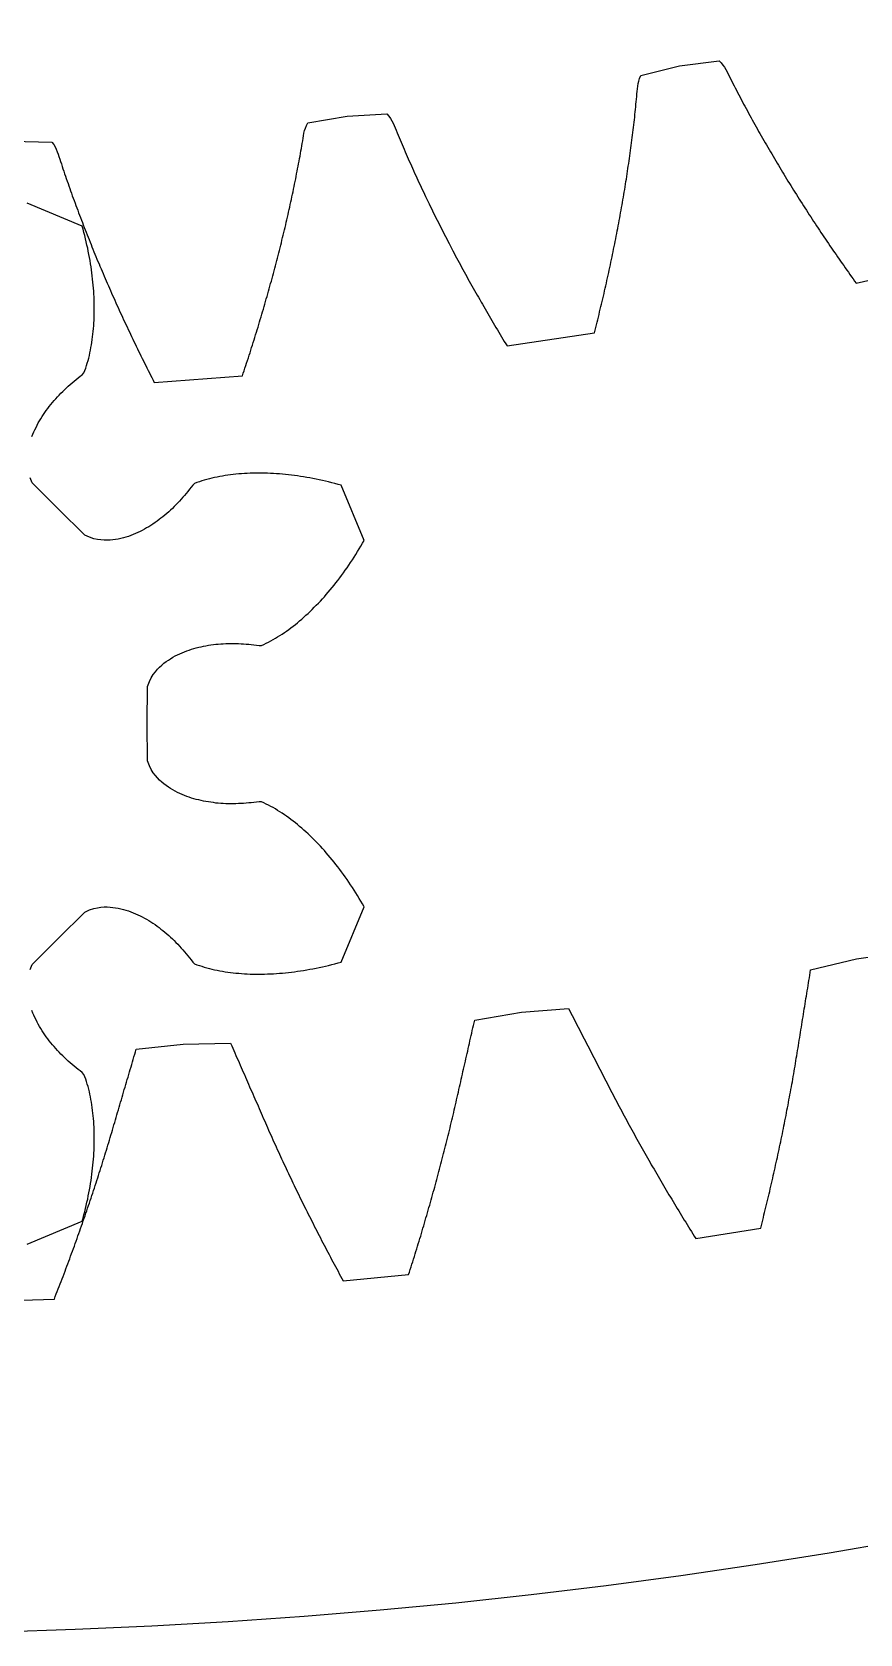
# Model space of a CAD drawing. Header units: metres. Extents: x -108 to 108, y -108 to 108.
# Drawn here: x 3.41 to 18.42, y -108.5 to -79.46 of the extents above; entities that cross this region are included whole.
import ezdxf

# ---------------------------------------------------------------- set-up
doc = ezdxf.new("R2010")
doc.units = ezdxf.units.M

msp = doc.modelspace()

# ---------------------------------------------------------------- linework, layer by layer
for points in [[(3.047, -81.443), (3.769, -81.458), (3.803, -81.501), (3.828, -81.545), (3.849, -81.589), (3.868, -81.633), (3.884, -81.678), (3.898, -81.722), (3.913, -81.766), (3.927, -81.811), (3.942, -81.855), (3.957, -81.899), (3.971, -81.944), (3.986, -81.988), (4.001, -82.032), (4.017, -82.077), (4.032, -82.121), (4.047, -82.165), (4.063, -82.21), (4.078, -82.254), (4.094, -82.298), (4.11, -82.343), (4.125, -82.387), (4.141, -82.431), (4.157, -82.475), (4.174, -82.52), (4.19, -82.564), (4.206, -82.608), (4.223, -82.652), (4.239, -82.696), (4.256, -82.741), (4.272, -82.785), (4.289, -82.829), (4.306, -82.873), (4.323, -82.917), (4.34, -82.962), (4.357, -83.006), (4.374, -83.05), (4.392, -83.094), (4.409, -83.138), (4.427, -83.182), (4.444, -83.226), (4.462, -83.271), (4.48, -83.315), (4.497, -83.359), (4.515, -83.403), (4.533, -83.447), (4.552, -83.491), (4.57, -83.535), (4.588, -83.579), (4.606, -83.623), (4.625, -83.667), (4.643, -83.711), (4.662, -83.755), (4.681, -83.799), (4.699, -83.843), (4.718, -83.887), (4.737, -83.931), (4.756, -83.975), (4.775, -84.019), (4.795, -84.063), (4.814, -84.107), (4.833, -84.151), (4.853, -84.195), (4.872, -84.239), (4.892, -84.283), (4.912, -84.327), (4.931, -84.371), (4.951, -84.415), (4.971, -84.459), (4.991, -84.503), (5.011, -84.547), (5.031, -84.59), (5.052, -84.634), (5.072, -84.678), (5.092, -84.722), (5.113, -84.766), (5.133, -84.81), (5.154, -84.854), (5.175, -84.897), (5.196, -84.941), (5.217, -84.985), (5.238, -85.029), (5.259, -85.073), (5.28, -85.116), (5.301, -85.16), (5.322, -85.204), (5.343, -85.248), (5.365, -85.291), (5.386, -85.335), (5.408, -85.379), (5.43, -85.423), (5.451, -85.466), (5.473, -85.51), (5.495, -85.554), (5.517, -85.597), (5.539, -85.641), (5.561, -85.685), (5.583, -85.728), (5.606, -85.772), (5.628, -85.816), (7.225, -85.696), (7.241, -85.649), (7.256, -85.603), (7.272, -85.557), (7.287, -85.51), (7.302, -85.464), (7.317, -85.417), (7.333, -85.371), (7.348, -85.324), (7.363, -85.278), (7.377, -85.231), (7.392, -85.185), (7.407, -85.138), (7.422, -85.092), (7.436, -85.046), (7.451, -84.999), (7.465, -84.953), (7.48, -84.906), (7.494, -84.86), (7.508, -84.813), (7.522, -84.767), (7.536, -84.72), (7.55, -84.674), (7.564, -84.628), (7.578, -84.581), (7.592, -84.535), (7.605, -84.488), (7.619, -84.442), (7.632, -84.396), (7.646, -84.349), (7.659, -84.303), (7.672, -84.256), (7.685, -84.21), (7.699, -84.164), (7.712, -84.117), (7.725, -84.071), (7.737, -84.025), (7.75, -83.978), (7.763, -83.932), (7.775, -83.885), (7.788, -83.839), (7.8, -83.793), (7.813, -83.746), (7.825, -83.7), (7.837, -83.654), (7.849, -83.607), (7.861, -83.561), (7.873, -83.515), (7.885, -83.468), (7.897, -83.422), (7.908, -83.376), (7.92, -83.329), (7.932, -83.283), (7.943, -83.237), (7.954, -83.191), (7.966, -83.144), (7.977, -83.098), (7.988, -83.052), (7.999, -83.005), (8.01, -82.959), (8.021, -82.913), (8.031, -82.867), (8.042, -82.82), (8.052, -82.774), (8.063, -82.728), (8.073, -82.682), (8.084, -82.636), (8.094, -82.589), (8.104, -82.543), (8.114, -82.497), (8.124, -82.451), (8.134, -82.405), (8.143, -82.358), (8.153, -82.312), (8.162, -82.266), (8.172, -82.22), (8.181, -82.174), (8.191, -82.128), (8.2, -82.081), (8.209, -82.035), (8.218, -81.989), (8.227, -81.943), (8.235, -81.897), (8.244, -81.851), (8.253, -81.805), (8.261, -81.759), (8.27, -81.713), (8.278, -81.667), (8.286, -81.62), (8.294, -81.574), (8.302, -81.528), (8.31, -81.482), (8.318, -81.436), (8.325, -81.39), (8.333, -81.344), (8.342, -81.298), (8.354, -81.252), (8.368, -81.205), (8.387, -81.158), (8.414, -81.11), (9.125, -80.988), (9.125, -80.988), (9.846, -80.948), (9.883, -80.989), (9.912, -81.031), (9.936, -81.073), (9.957, -81.116), (9.977, -81.159), (9.994, -81.202), (10.012, -81.245), (10.03, -81.289), (10.048, -81.332), (10.066, -81.375), (10.084, -81.418), (10.102, -81.461), (10.121, -81.504), (10.139, -81.547), (10.157, -81.59), (10.176, -81.633), (10.195, -81.676), (10.214, -81.719), (10.233, -81.762), (10.252, -81.805), (10.271, -81.848), (10.29, -81.891), (10.309, -81.934), (10.329, -81.977), (10.348, -82.02), (10.368, -82.063), (10.387, -82.106), (10.407, -82.148), (10.427, -82.191), (10.447, -82.234), (10.467, -82.277), (10.487, -82.32), (10.507, -82.362), (10.528, -82.405), (10.548, -82.448), (10.568, -82.491), (10.589, -82.533), (10.61, -82.576), (10.63, -82.619), (10.651, -82.662), (10.672, -82.704), (10.693, -82.747), (10.714, -82.79), (10.735, -82.832), (10.757, -82.875), (10.778, -82.917), (10.8, -82.96), (10.821, -83.003), (10.843, -83.045), (10.864, -83.088), (10.886, -83.13), (10.908, -83.173), (10.93, -83.215), (10.952, -83.258), (10.974, -83.3), (10.996, -83.343), (11.018, -83.385), (11.041, -83.428), (11.063, -83.47), (11.086, -83.512), (11.108, -83.555), (11.131, -83.597), (11.154, -83.64), (11.177, -83.682), (11.2, -83.724), (11.223, -83.767), (11.246, -83.809), (11.269, -83.851), (11.292, -83.893), (11.315, -83.936), (11.339, -83.978), (11.362, -84.02), (11.386, -84.062), (11.409, -84.105), (11.433, -84.147), (11.457, -84.189), (11.481, -84.231), (11.505, -84.273), (11.529, -84.315), (11.553, -84.358), (11.577, -84.4), (11.601, -84.442), (11.626, -84.484), (11.65, -84.526), (11.675, -84.568), (11.699, -84.61), (11.724, -84.652), (11.748, -84.694), (11.773, -84.736), (11.798, -84.778), (11.823, -84.82), (11.848, -84.862), (11.873, -84.904), (11.898, -84.946), (11.923, -84.988), (11.949, -85.03), (11.974, -85.071), (12, -85.113), (12.025, -85.155), (13.609, -84.916), (13.621, -84.869), (13.633, -84.821), (13.645, -84.774), (13.657, -84.726), (13.669, -84.679), (13.68, -84.631), (13.692, -84.584), (13.703, -84.537), (13.715, -84.489), (13.726, -84.442), (13.738, -84.394), (13.749, -84.347), (13.76, -84.299), (13.771, -84.252), (13.782, -84.205), (13.793, -84.157), (13.804, -84.11), (13.815, -84.062), (13.825, -84.015), (13.836, -83.968), (13.846, -83.92), (13.857, -83.873), (13.867, -83.826), (13.877, -83.778), (13.888, -83.731), (13.898, -83.684), (13.908, -83.637), (13.918, -83.589), (13.928, -83.542), (13.938, -83.495), (13.947, -83.447), (13.957, -83.4), (13.967, -83.353), (13.976, -83.306), (13.986, -83.259), (13.995, -83.211), (14.004, -83.164), (14.013, -83.117), (14.022, -83.07), (14.031, -83.023), (14.04, -82.975), (14.049, -82.928), (14.058, -82.881), (14.067, -82.834), (14.075, -82.787), (14.084, -82.74), (14.092, -82.693), (14.101, -82.646), (14.109, -82.599), (14.117, -82.552), (14.125, -82.505), (14.133, -82.458), (14.141, -82.411), (14.149, -82.364), (14.157, -82.317), (14.164, -82.27), (14.172, -82.223), (14.179, -82.176), (14.187, -82.129), (14.194, -82.082), (14.201, -82.035), (14.209, -81.988), (14.216, -81.941), (14.223, -81.894), (14.23, -81.847), (14.236, -81.8), (14.243, -81.754), (14.25, -81.707), (14.256, -81.66), (14.263, -81.613), (14.269, -81.566), (14.275, -81.52), (14.281, -81.473), (14.287, -81.426), (14.293, -81.379), (14.299, -81.333), (14.305, -81.286), (14.311, -81.239), (14.316, -81.192), (14.322, -81.146), (14.327, -81.099), (14.333, -81.053), (14.338, -81.006), (14.343, -80.959), (14.348, -80.913), (14.353, -80.866), (14.358, -80.82), (14.362, -80.773), (14.367, -80.727), (14.372, -80.68), (14.376, -80.634), (14.38, -80.587), (14.384, -80.541), (14.389, -80.494), (14.394, -80.447), (14.402, -80.4), (14.413, -80.353), (14.428, -80.304), (14.451, -80.254), (15.152, -80.079), (15.152, -80.079), (15.868, -79.986), (15.908, -80.024), (15.939, -80.064), (15.967, -80.104), (15.991, -80.145), (16.014, -80.187), (16.035, -80.228), (16.056, -80.27), (16.077, -80.312), (16.098, -80.353), (16.119, -80.395), (16.14, -80.437), (16.162, -80.478), (16.183, -80.52), (16.205, -80.561), (16.226, -80.603), (16.248, -80.644), (16.27, -80.686), (16.292, -80.727), (16.314, -80.769), (16.336, -80.81), (16.358, -80.852), (16.381, -80.893), (16.403, -80.934), (16.426, -80.976), (16.448, -81.017), (16.471, -81.058), (16.494, -81.1), (16.517, -81.141), (16.54, -81.182), (16.563, -81.223), (16.586, -81.265), (16.609, -81.306), (16.633, -81.347), (16.656, -81.388), (16.68, -81.429), (16.703, -81.47), (16.727, -81.511), (16.751, -81.552), (16.775, -81.593), (16.799, -81.634), (16.823, -81.675), (16.847, -81.716), (16.871, -81.757), (16.895, -81.798), (16.92, -81.839), (16.944, -81.88), (16.969, -81.921), (16.994, -81.962), (17.018, -82.003), (17.043, -82.043), (17.068, -82.084), (17.093, -82.125), (17.118, -82.166), (17.143, -82.207), (17.168, -82.247), (17.194, -82.288), (17.219, -82.329), (17.245, -82.369), (17.27, -82.41), (17.296, -82.45), (17.321, -82.491), (17.347, -82.532), (17.373, -82.572), (17.399, -82.613), (17.425, -82.653), (17.451, -82.694), (17.477, -82.734), (17.504, -82.775), (17.53, -82.815), (17.556, -82.855), (17.583, -82.896), (17.609, -82.936), (17.636, -82.977), (17.663, -83.017), (17.69, -83.057), (17.716, -83.097), (17.743, -83.138), (17.77, -83.178), (17.797, -83.218), (17.825, -83.258), (17.852, -83.299), (17.879, -83.339), (17.907, -83.379), (17.934, -83.419), (17.962, -83.459), (17.989, -83.499), (18.017, -83.539), (18.045, -83.579), (18.073, -83.619), (18.101, -83.659), (18.129, -83.699), (18.157, -83.739), (18.185, -83.779), (18.213, -83.819), (18.241, -83.859), (18.27, -83.899), (18.298, -83.939), (18.327, -83.979), (18.355, -84.018), (19.917, -83.662)], [(3.41, -86.798), (3.427, -86.755), (3.445, -86.714), (3.464, -86.672), (3.483, -86.631), (3.503, -86.59), (3.524, -86.55), (3.546, -86.511), (3.57, -86.473), (3.593, -86.434), (3.618, -86.397), (3.643, -86.359), (3.669, -86.322), (3.697, -86.287), (3.724, -86.251), (3.751, -86.215), (3.78, -86.18), (3.81, -86.145), (3.84, -86.111), (3.87, -86.078), (3.902, -86.044), (3.933, -86.011), (3.967, -85.98), (4, -85.947), (4.033, -85.915), (4.067, -85.884), (4.102, -85.853), (4.138, -85.823), (4.173, -85.793), (4.209, -85.762), (4.247, -85.734), (4.284, -85.704), (4.321, -85.675), (4.352, -85.642), (4.369, -85.599), (4.384, -85.555), (4.399, -85.511), (4.413, -85.466), (4.426, -85.42), (4.438, -85.374), (4.45, -85.328), (4.46, -85.281), (4.47, -85.233), (4.479, -85.185), (4.488, -85.137), (4.496, -85.089), (4.503, -85.04), (4.51, -84.99), (4.516, -84.941), (4.521, -84.891), (4.525, -84.84), (4.529, -84.79), (4.533, -84.739), (4.535, -84.687), (4.538, -84.636), (4.539, -84.584), (4.54, -84.532), (4.54, -84.479), (4.54, -84.426), (4.539, -84.373), (4.537, -84.32), (4.535, -84.267), (4.532, -84.213), (4.529, -84.159), (4.525, -84.105), (4.521, -84.05), (4.515, -83.996), (4.51, -83.941), (4.503, -83.886), (4.496, -83.831), (4.489, -83.775), (4.481, -83.72), (4.472, -83.664), (4.463, -83.608), (4.453, -83.552), (4.442, -83.495), (4.431, -83.439), (4.42, -83.382), (4.407, -83.325), (4.394, -83.268), (4.381, -83.211), (4.367, -83.154), (4.352, -83.097), (4.337, -83.039), (4.321, -82.982), (3.321, -82.568)], [(3.377, -96.455), (3.416, -96.367), (3.889, -95.889), (3.889, -95.889), (4.367, -95.416), (4.455, -95.377), (4.53, -95.352), (4.597, -95.336), (4.658, -95.329), (4.717, -95.323), (4.772, -95.323), (4.825, -95.326), (4.876, -95.331), (4.927, -95.336), (4.974, -95.346), (5.022, -95.357), (5.068, -95.368), (5.114, -95.38), (5.159, -95.393), (5.202, -95.41), (5.245, -95.427), (5.286, -95.445), (5.328, -95.464), (5.369, -95.483), (5.41, -95.503), (5.45, -95.524), (5.489, -95.546), (5.527, -95.57), (5.566, -95.593), (5.603, -95.618), (5.641, -95.643), (5.678, -95.669), (5.713, -95.697), (5.749, -95.724), (5.785, -95.751), (5.82, -95.78), (5.855, -95.81), (5.889, -95.84), (5.922, -95.87), (5.956, -95.902), (5.989, -95.933), (6.02, -95.967), (6.053, -96), (6.085, -96.033), (6.116, -96.067), (6.147, -96.102), (6.177, -96.138), (6.207, -96.173), (6.238, -96.209), (6.266, -96.247), (6.296, -96.284), (6.325, -96.321), (6.358, -96.352), (6.401, -96.369), (6.445, -96.384), (6.489, -96.399), (6.534, -96.413), (6.58, -96.426), (6.626, -96.438), (6.672, -96.45), (6.719, -96.46), (6.767, -96.47), (6.815, -96.479), (6.863, -96.488), (6.911, -96.496), (6.96, -96.503), (7.01, -96.51), (7.059, -96.516), (7.109, -96.521), (7.16, -96.525), (7.21, -96.529), (7.261, -96.533), (7.313, -96.536), (7.364, -96.538), (7.416, -96.539), (7.468, -96.54), (7.521, -96.54), (7.574, -96.54), (7.627, -96.539), (7.68, -96.537), (7.733, -96.535), (7.787, -96.532), (7.841, -96.529), (7.895, -96.525), (7.95, -96.521), (8.004, -96.515), (8.059, -96.51), (8.114, -96.503), (8.169, -96.496), (8.225, -96.489), (8.28, -96.481), (8.336, -96.472), (8.392, -96.463), (8.448, -96.453), (8.505, -96.442), (8.561, -96.431), (8.618, -96.42), (8.675, -96.407), (8.732, -96.394), (8.789, -96.381), (8.846, -96.367), (8.903, -96.352), (8.961, -96.337), (9.018, -96.321), (9.432, -95.321), (9.432, -95.321), (9.403, -95.269), (9.373, -95.218), (9.343, -95.167), (9.312, -95.117), (9.281, -95.067), (9.25, -95.017), (9.219, -94.969), (9.187, -94.92), (9.155, -94.873), (9.123, -94.825), (9.09, -94.779), (9.057, -94.732), (9.024, -94.687), (8.99, -94.642), (8.956, -94.597), (8.922, -94.553), (8.887, -94.51), (8.853, -94.467), (8.818, -94.425), (8.782, -94.383), (8.747, -94.342), (8.711, -94.301), (8.675, -94.261), (8.639, -94.222), (8.602, -94.183), (8.565, -94.145), (8.528, -94.108), (8.491, -94.071), (8.454, -94.034), (8.416, -93.999), (8.378, -93.964), (8.34, -93.929), (8.301, -93.896), (8.263, -93.863), (8.224, -93.83), (8.185, -93.799), (8.145, -93.768), (8.106, -93.738), (8.066, -93.708), (8.026, -93.679), (7.986, -93.651), (7.946, -93.624), (7.905, -93.597), (7.864, -93.572), (7.824, -93.547), (7.782, -93.523), (7.741, -93.5), (7.699, -93.478), (7.658, -93.457), (7.616, -93.437), (7.573, -93.418), (7.528, -93.416), (7.481, -93.423), (7.434, -93.428), (7.387, -93.434), (7.34, -93.438), (7.294, -93.442), (7.247, -93.446), (7.201, -93.449), (7.154, -93.45), (7.108, -93.451), (7.062, -93.452), (7.016, -93.453), (6.97, -93.452), (6.925, -93.451), (6.879, -93.449), (6.834, -93.446), (6.788, -93.443), (6.743, -93.439), (6.699, -93.432), (6.654, -93.426), (6.609, -93.42), (6.565, -93.413), (6.521, -93.403), (6.476, -93.395), (6.433, -93.384), (6.389, -93.374), (6.346, -93.362), (6.302, -93.348), (6.26, -93.333), (6.217, -93.318), (6.174, -93.302), (6.132, -93.285), (6.09, -93.267), (6.047, -93.249), (6.006, -93.226), (5.965, -93.202), (5.924, -93.177), (5.883, -93.151), (5.843, -93.124), (5.803, -93.093), (5.763, -93.06), (5.724, -93.025), (5.685, -92.985), (5.647, -92.94), (5.61, -92.892), (5.573, -92.833), (5.538, -92.762), (5.504, -92.672), (5.5, -92), (5.5, -92), (5.504, -91.328), (5.538, -91.238), (5.573, -91.167), (5.61, -91.108), (5.647, -91.06), (5.685, -91.015), (5.724, -90.975), (5.763, -90.94), (5.803, -90.907), (5.843, -90.876), (5.883, -90.849), (5.924, -90.823), (5.965, -90.798), (6.006, -90.774), (6.047, -90.751), (6.09, -90.733), (6.132, -90.715), (6.174, -90.698), (6.217, -90.682), (6.26, -90.667), (6.302, -90.652), (6.346, -90.638), (6.389, -90.626), (6.433, -90.616), (6.476, -90.605), (6.521, -90.597), (6.565, -90.587), (6.609, -90.58), (6.654, -90.574), (6.699, -90.568), (6.743, -90.561), (6.788, -90.557), (6.834, -90.554), (6.879, -90.551), (6.925, -90.549), (6.97, -90.548), (7.016, -90.547), (7.062, -90.548), (7.108, -90.549), (7.154, -90.55), (7.201, -90.551), (7.247, -90.554), (7.294, -90.558), (7.34, -90.562), (7.387, -90.566), (7.434, -90.572), (7.481, -90.577), (7.528, -90.584), (7.573, -90.582), (7.616, -90.563), (7.658, -90.543), (7.699, -90.522), (7.741, -90.5), (7.782, -90.477), (7.824, -90.453), (7.864, -90.428), (7.905, -90.403), (7.946, -90.376), (7.986, -90.349), (8.026, -90.321), (8.066, -90.292), (8.106, -90.262), (8.145, -90.232), (8.185, -90.201), (8.224, -90.17), (8.263, -90.137), (8.301, -90.104), (8.34, -90.071), (8.378, -90.036), (8.416, -90.001), (8.454, -89.966), (8.491, -89.929), (8.528, -89.892), (8.565, -89.855), (8.602, -89.817), (8.639, -89.778), (8.675, -89.739), (8.711, -89.699), (8.747, -89.658), (8.782, -89.617), (8.818, -89.575), (8.853, -89.533), (8.887, -89.49), (8.922, -89.447), (8.956, -89.403), (8.99, -89.358), (9.024, -89.313), (9.057, -89.268), (9.09, -89.221), (9.123, -89.175), (9.155, -89.127), (9.187, -89.08), (9.219, -89.031), (9.25, -88.983), (9.281, -88.933), (9.312, -88.883), (9.343, -88.833), (9.373, -88.782), (9.403, -88.731), (9.432, -88.679), (9.018, -87.679), (8.961, -87.663), (8.903, -87.648), (8.846, -87.633), (8.789, -87.619), (8.732, -87.606), (8.675, -87.593), (8.618, -87.58), (8.561, -87.569), (8.505, -87.558), (8.448, -87.547), (8.392, -87.537), (8.336, -87.528), (8.28, -87.519), (8.225, -87.511), (8.169, -87.504), (8.114, -87.497), (8.059, -87.49), (8.004, -87.485), (7.95, -87.479), (7.895, -87.475), (7.841, -87.471), (7.787, -87.468), (7.733, -87.465), (7.68, -87.463), (7.627, -87.461), (7.574, -87.46), (7.521, -87.46), (7.468, -87.46), (7.416, -87.461), (7.364, -87.462), (7.313, -87.465), (7.261, -87.467), (7.21, -87.471), (7.16, -87.475), (7.109, -87.479), (7.059, -87.484), (7.01, -87.49), (6.96, -87.497), (6.911, -87.504), (6.863, -87.512), (6.815, -87.521), (6.767, -87.53), (6.719, -87.54), (6.672, -87.55), (6.626, -87.562), (6.58, -87.574), (6.534, -87.587), (6.489, -87.601), (6.445, -87.616), (6.401, -87.631), (6.358, -87.648), (6.325, -87.679), (6.296, -87.716), (6.266, -87.753), (6.238, -87.791), (6.207, -87.827), (6.177, -87.862), (6.147, -87.898), (6.116, -87.933), (6.085, -87.967), (6.053, -88), (6.02, -88.033), (5.989, -88.067), (5.956, -88.098), (5.922, -88.13), (5.889, -88.16), (5.855, -88.19), (5.82, -88.22), (5.785, -88.249), (5.749, -88.276), (5.713, -88.303), (5.678, -88.331), (5.641, -88.357), (5.603, -88.382), (5.566, -88.407), (5.527, -88.43), (5.489, -88.454), (5.45, -88.476), (5.41, -88.497), (5.369, -88.517), (5.328, -88.536), (5.286, -88.555), (5.245, -88.573), (5.202, -88.59), (5.159, -88.607), (5.114, -88.62), (5.068, -88.632), (5.022, -88.644), (4.974, -88.654), (4.927, -88.664), (4.876, -88.669), (4.825, -88.674), (4.772, -88.677), (4.717, -88.677), (4.658, -88.671), (4.597, -88.664), (4.53, -88.648), (4.455, -88.623), (4.367, -88.584), (3.889, -88.111), (3.889, -88.111), (3.416, -87.633), (3.377, -87.545)], [(2.624, -102.466), (3.815, -102.429), (3.833, -102.383), (3.851, -102.338), (3.869, -102.292), (3.887, -102.246), (3.904, -102.2), (3.922, -102.155), (3.939, -102.109), (3.957, -102.063), (3.974, -102.018), (3.991, -101.972), (4.009, -101.926), (4.026, -101.88), (4.043, -101.835), (4.06, -101.789), (4.077, -101.743), (4.094, -101.698), (4.111, -101.652), (4.128, -101.606), (4.144, -101.56), (4.161, -101.515), (4.178, -101.469), (4.194, -101.423), (4.211, -101.378), (4.227, -101.332), (4.243, -101.286), (4.26, -101.24), (4.276, -101.195), (4.292, -101.149), (4.308, -101.103), (4.324, -101.058), (4.34, -101.012), (4.356, -100.966), (4.372, -100.92), (4.388, -100.875), (4.403, -100.829), (4.419, -100.783), (4.434, -100.737), (4.45, -100.692), (4.465, -100.646), (4.481, -100.6), (4.496, -100.555), (4.511, -100.509), (4.526, -100.463), (4.541, -100.417), (4.556, -100.372), (4.571, -100.326), (4.586, -100.28), (4.601, -100.234), (4.616, -100.189), (4.63, -100.143), (4.645, -100.097), (4.66, -100.052), (4.674, -100.006), (4.688, -99.96), (4.703, -99.914), (4.717, -99.869), (4.731, -99.823), (4.745, -99.777), (4.759, -99.732), (4.773, -99.686), (4.787, -99.64), (4.801, -99.594), (4.815, -99.549), (4.828, -99.503), (4.842, -99.457), (4.855, -99.411), (4.869, -99.366), (4.882, -99.32), (4.896, -99.274), (4.909, -99.229), (4.923, -99.183), (4.936, -99.137), (4.95, -99.091), (4.963, -99.046), (4.977, -99), (4.99, -98.954), (5.004, -98.909), (5.017, -98.863), (5.03, -98.817), (5.044, -98.771), (5.057, -98.726), (5.071, -98.68), (5.084, -98.634), (5.098, -98.588), (5.111, -98.543), (5.125, -98.497), (5.138, -98.451), (5.152, -98.405), (5.165, -98.359), (5.179, -98.314), (5.192, -98.268), (5.206, -98.222), (5.219, -98.176), (5.232, -98.131), (5.246, -98.085), (5.259, -98.039), (5.273, -97.993), (5.286, -97.947), (5.3, -97.902), (6.153, -97.807), (6.153, -97.807), (7.012, -97.794), (7.031, -97.838), (7.05, -97.881), (7.07, -97.925), (7.089, -97.969), (7.108, -98.013), (7.127, -98.056), (7.146, -98.1), (7.165, -98.144), (7.184, -98.188), (7.203, -98.231), (7.222, -98.275), (7.241, -98.319), (7.261, -98.362), (7.28, -98.406), (7.299, -98.45), (7.318, -98.494), (7.337, -98.537), (7.356, -98.581), (7.375, -98.625), (7.394, -98.668), (7.413, -98.712), (7.432, -98.756), (7.452, -98.799), (7.471, -98.843), (7.49, -98.887), (7.509, -98.93), (7.528, -98.974), (7.547, -99.018), (7.566, -99.061), (7.585, -99.105), (7.604, -99.149), (7.623, -99.192), (7.642, -99.236), (7.661, -99.28), (7.681, -99.323), (7.7, -99.367), (7.719, -99.411), (7.739, -99.454), (7.758, -99.498), (7.778, -99.542), (7.798, -99.585), (7.817, -99.629), (7.837, -99.672), (7.857, -99.716), (7.877, -99.76), (7.897, -99.803), (7.917, -99.847), (7.937, -99.89), (7.957, -99.934), (7.978, -99.977), (7.998, -100.021), (8.018, -100.064), (8.039, -100.108), (8.059, -100.151), (8.08, -100.195), (8.101, -100.238), (8.121, -100.282), (8.142, -100.325), (8.163, -100.369), (8.184, -100.412), (8.205, -100.455), (8.226, -100.499), (8.247, -100.542), (8.269, -100.586), (8.29, -100.629), (8.311, -100.673), (8.333, -100.716), (8.354, -100.759), (8.376, -100.803), (8.397, -100.846), (8.419, -100.889), (8.441, -100.933), (8.463, -100.976), (8.485, -101.019), (8.506, -101.063), (8.528, -101.106), (8.551, -101.149), (8.573, -101.193), (8.595, -101.236), (8.617, -101.279), (8.64, -101.322), (8.662, -101.366), (8.684, -101.409), (8.707, -101.452), (8.73, -101.495), (8.752, -101.538), (8.775, -101.582), (8.798, -101.625), (8.821, -101.668), (8.843, -101.711), (8.866, -101.754), (8.889, -101.798), (8.913, -101.841), (8.936, -101.884), (8.959, -101.927), (8.982, -101.97), (9.006, -102.013), (9.029, -102.056), (9.052, -102.099), (10.239, -101.987), (10.254, -101.941), (10.269, -101.894), (10.284, -101.847), (10.299, -101.8), (10.314, -101.754), (10.328, -101.707), (10.343, -101.66), (10.358, -101.613), (10.372, -101.567), (10.386, -101.52), (10.401, -101.473), (10.415, -101.427), (10.429, -101.38), (10.443, -101.333), (10.458, -101.287), (10.472, -101.24), (10.486, -101.193), (10.499, -101.147), (10.513, -101.1), (10.527, -101.053), (10.541, -101.006), (10.554, -100.96), (10.568, -100.913), (10.581, -100.866), (10.595, -100.82), (10.608, -100.773), (10.622, -100.727), (10.635, -100.68), (10.648, -100.633), (10.661, -100.587), (10.674, -100.54), (10.687, -100.493), (10.7, -100.447), (10.713, -100.4), (10.726, -100.353), (10.738, -100.307), (10.751, -100.26), (10.764, -100.214), (10.776, -100.167), (10.789, -100.12), (10.801, -100.074), (10.813, -100.027), (10.826, -99.981), (10.838, -99.934), (10.85, -99.887), (10.862, -99.841), (10.874, -99.794), (10.886, -99.748), (10.898, -99.701), (10.909, -99.655), (10.921, -99.608), (10.933, -99.562), (10.944, -99.515), (10.956, -99.468), (10.967, -99.422), (10.978, -99.375), (10.99, -99.329), (11.001, -99.282), (11.012, -99.236), (11.023, -99.189), (11.034, -99.143), (11.045, -99.096), (11.056, -99.05), (11.067, -99.003), (11.077, -98.957), (11.088, -98.91), (11.099, -98.864), (11.109, -98.818), (11.12, -98.771), (11.13, -98.725), (11.141, -98.678), (11.151, -98.632), (11.162, -98.585), (11.172, -98.539), (11.183, -98.492), (11.194, -98.446), (11.204, -98.399), (11.215, -98.353), (11.225, -98.306), (11.236, -98.26), (11.246, -98.213), (11.257, -98.167), (11.268, -98.12), (11.278, -98.074), (11.289, -98.027), (11.299, -97.981), (11.31, -97.934), (11.32, -97.888), (11.331, -97.841), (11.342, -97.795), (11.352, -97.748), (11.363, -97.701), (11.373, -97.655), (11.384, -97.608), (11.394, -97.562), (11.405, -97.515), (11.416, -97.469), (11.426, -97.422), (11.437, -97.376), (12.283, -97.227), (12.283, -97.227), (13.139, -97.161), (13.161, -97.203), (13.183, -97.246), (13.204, -97.288), (13.226, -97.33), (13.248, -97.373), (13.27, -97.415), (13.292, -97.458), (13.313, -97.5), (13.335, -97.543), (13.357, -97.585), (13.379, -97.628), (13.401, -97.67), (13.422, -97.712), (13.444, -97.755), (13.466, -97.797), (13.488, -97.84), (13.51, -97.882), (13.531, -97.925), (13.553, -97.967), (13.575, -98.009), (13.597, -98.052), (13.619, -98.094), (13.64, -98.137), (13.662, -98.179), (13.684, -98.221), (13.706, -98.264), (13.728, -98.306), (13.749, -98.349), (13.771, -98.391), (13.793, -98.433), (13.815, -98.476), (13.837, -98.518), (13.858, -98.56), (13.88, -98.603), (13.902, -98.645), (13.924, -98.688), (13.946, -98.73), (13.968, -98.772), (13.991, -98.814), (14.013, -98.857), (14.035, -98.899), (14.058, -98.941), (14.08, -98.984), (14.103, -99.026), (14.125, -99.068), (14.148, -99.11), (14.171, -99.152), (14.194, -99.195), (14.216, -99.237), (14.239, -99.279), (14.263, -99.321), (14.286, -99.363), (14.309, -99.405), (14.332, -99.448), (14.355, -99.49), (14.379, -99.532), (14.402, -99.574), (14.426, -99.616), (14.449, -99.658), (14.473, -99.7), (14.497, -99.742), (14.52, -99.784), (14.544, -99.826), (14.568, -99.868), (14.592, -99.91), (14.616, -99.952), (14.64, -99.994), (14.664, -100.036), (14.689, -100.078), (14.713, -100.12), (14.737, -100.162), (14.762, -100.203), (14.786, -100.245), (14.811, -100.287), (14.835, -100.329), (14.86, -100.371), (14.885, -100.413), (14.91, -100.455), (14.935, -100.496), (14.96, -100.538), (14.985, -100.58), (15.01, -100.622), (15.035, -100.663), (15.06, -100.705), (15.085, -100.747), (15.111, -100.789), (15.136, -100.83), (15.161, -100.872), (15.187, -100.914), (15.212, -100.955), (15.238, -100.997), (15.264, -101.039), (15.29, -101.08), (15.315, -101.122), (15.341, -101.163), (15.367, -101.205), (15.393, -101.247), (15.419, -101.288), (15.445, -101.33), (16.623, -101.143), (16.635, -101.096), (16.647, -101.048), (16.659, -101), (16.671, -100.953), (16.683, -100.905), (16.694, -100.858), (16.706, -100.81), (16.717, -100.763), (16.729, -100.715), (16.74, -100.668), (16.752, -100.62), (16.763, -100.573), (16.774, -100.525), (16.786, -100.478), (16.797, -100.43), (16.808, -100.383), (16.819, -100.335), (16.83, -100.288), (16.841, -100.24), (16.851, -100.193), (16.862, -100.145), (16.873, -100.098), (16.883, -100.05), (16.894, -100.003), (16.905, -99.956), (16.915, -99.908), (16.925, -99.861), (16.936, -99.813), (16.946, -99.766), (16.956, -99.719), (16.966, -99.671), (16.976, -99.624), (16.986, -99.577), (16.996, -99.529), (17.006, -99.482), (17.016, -99.435), (17.025, -99.387), (17.035, -99.34), (17.044, -99.293), (17.054, -99.245), (17.063, -99.198), (17.073, -99.151), (17.082, -99.104), (17.091, -99.056), (17.1, -99.009), (17.109, -98.962), (17.119, -98.915), (17.127, -98.867), (17.136, -98.82), (17.145, -98.773), (17.154, -98.726), (17.163, -98.679), (17.171, -98.631), (17.18, -98.584), (17.188, -98.537), (17.197, -98.49), (17.205, -98.443), (17.213, -98.396), (17.221, -98.349), (17.23, -98.301), (17.238, -98.254), (17.246, -98.207), (17.253, -98.16), (17.261, -98.113), (17.269, -98.066), (17.277, -98.019), (17.284, -97.972), (17.292, -97.925), (17.3, -97.878), (17.307, -97.831), (17.315, -97.784), (17.323, -97.737), (17.33, -97.69), (17.338, -97.643), (17.345, -97.596), (17.353, -97.549), (17.361, -97.501), (17.368, -97.454), (17.376, -97.407), (17.383, -97.36), (17.391, -97.313), (17.399, -97.266), (17.406, -97.219), (17.414, -97.172), (17.422, -97.125), (17.429, -97.078), (17.437, -97.031), (17.444, -96.984), (17.452, -96.937), (17.46, -96.889), (17.467, -96.842), (17.475, -96.795), (17.483, -96.748), (17.49, -96.701), (17.498, -96.654), (17.506, -96.607), (17.513, -96.56), (17.521, -96.513), (17.528, -96.465), (18.363, -96.264), (18.363, -96.264), (19.214, -96.144)], [(3.321, -101.432), (4.321, -101.018), (4.337, -100.961), (4.352, -100.903), (4.367, -100.846), (4.381, -100.789), (4.394, -100.732), (4.407, -100.675), (4.42, -100.618), (4.431, -100.561), (4.442, -100.505), (4.453, -100.448), (4.463, -100.392), (4.472, -100.336), (4.481, -100.28), (4.489, -100.225), (4.496, -100.169), (4.503, -100.114), (4.51, -100.059), (4.515, -100.004), (4.521, -99.95), (4.525, -99.895), (4.529, -99.841), (4.532, -99.787), (4.535, -99.733), (4.537, -99.68), (4.539, -99.627), (4.54, -99.574), (4.54, -99.521), (4.54, -99.468), (4.539, -99.416), (4.538, -99.364), (4.535, -99.313), (4.533, -99.261), (4.529, -99.21), (4.525, -99.16), (4.521, -99.109), (4.516, -99.059), (4.51, -99.01), (4.503, -98.96), (4.496, -98.911), (4.488, -98.863), (4.479, -98.815), (4.47, -98.767), (4.46, -98.719), (4.45, -98.672), (4.438, -98.626), (4.426, -98.58), (4.413, -98.534), (4.399, -98.489), (4.384, -98.445), (4.369, -98.401), (4.352, -98.358), (4.321, -98.325), (4.284, -98.296), (4.247, -98.266), (4.209, -98.238), (4.173, -98.207), (4.138, -98.177), (4.102, -98.147), (4.067, -98.116), (4.033, -98.085), (4, -98.053), (3.967, -98.02), (3.933, -97.989), (3.902, -97.956), (3.87, -97.922), (3.84, -97.889), (3.81, -97.855), (3.78, -97.82), (3.751, -97.785), (3.724, -97.749), (3.697, -97.713), (3.669, -97.678), (3.643, -97.641), (3.618, -97.603), (3.593, -97.566), (3.57, -97.527), (3.546, -97.489), (3.524, -97.45), (3.503, -97.41), (3.483, -97.369), (3.464, -97.328), (3.445, -97.286), (3.427, -97.245), (3.41, -97.202)]]:
    msp.add_lwpolyline(points)
msp.add_circle((0, 0), 108.5)

doc.saveas('drawing.dxf')
